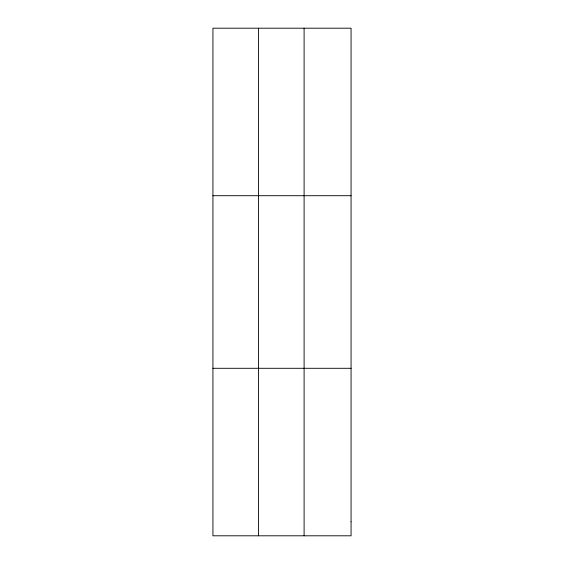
<?xml version="1.0" encoding="UTF-8"?>
<svg xmlns="http://www.w3.org/2000/svg" width="564" height="564" viewBox="0 0 564 564"><rect width="100%" height="100%" fill="white"/><g stroke="black" fill="none" stroke-linecap="round" stroke-linejoin="round"><path stroke-width="0.85" d="M258.516 535.8L258.516 28.2M304.102 535.8L304.102 28.2M212.931 195.708L351.069 195.708M212.931 368.292L351.069 368.292M351.069 521.841L351.069 535.8L212.931 535.8L212.931 28.2L351.069 28.2L351.069 521.841"/></g></svg>
